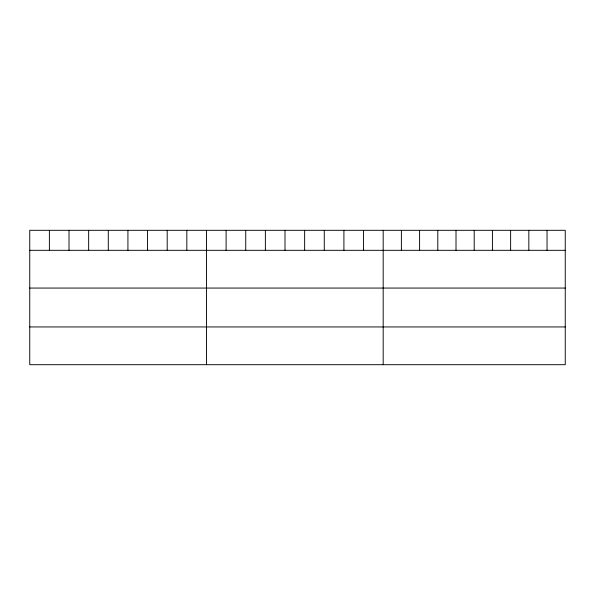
<?xml version="1.0" encoding="UTF-8"?>
<svg xmlns="http://www.w3.org/2000/svg" width="595" height="595" viewBox="0 0 595 595"><rect width="100%" height="100%" fill="white"/><g stroke="black" fill="none" stroke-linecap="round" stroke-linejoin="round"><path stroke-width="0.89" d="M565.25 250.317L565.25 364.69L29.75 364.69L29.75 230.31L565.25 230.31L565.25 250.317L29.75 250.317M29.75 288.062L565.25 288.062M29.75 326.945L565.25 326.945M547.043 230.31L547.043 250.317M528.836 230.31L528.836 250.317M510.629 230.31L510.629 250.317M492.422 230.31L492.422 250.317M474.215 230.31L474.215 250.317M456.008 230.31L456.008 250.317M437.801 230.31L437.801 250.317M419.594 230.31L419.594 250.317M401.387 230.31L401.387 250.317M383.18 230.31L383.18 364.69M363.545 230.31L363.545 250.317M343.91 230.31L343.91 250.317M324.275 230.31L324.275 250.317M304.64 230.31L304.64 250.317M285.005 230.31L285.005 250.317M265.37 230.31L265.37 250.317M245.735 230.31L245.735 250.317M226.1 230.31L226.1 250.317M206.465 230.31L206.465 364.69M186.83 230.31L186.83 250.317M167.195 230.31L167.195 250.317M147.56 230.31L147.56 250.317M127.925 230.31L127.925 250.317M108.29 230.31L108.29 250.317M88.655 230.31L88.655 250.317M69.02 230.31L69.02 250.317M49.385 230.31L49.385 250.317"/></g></svg>
